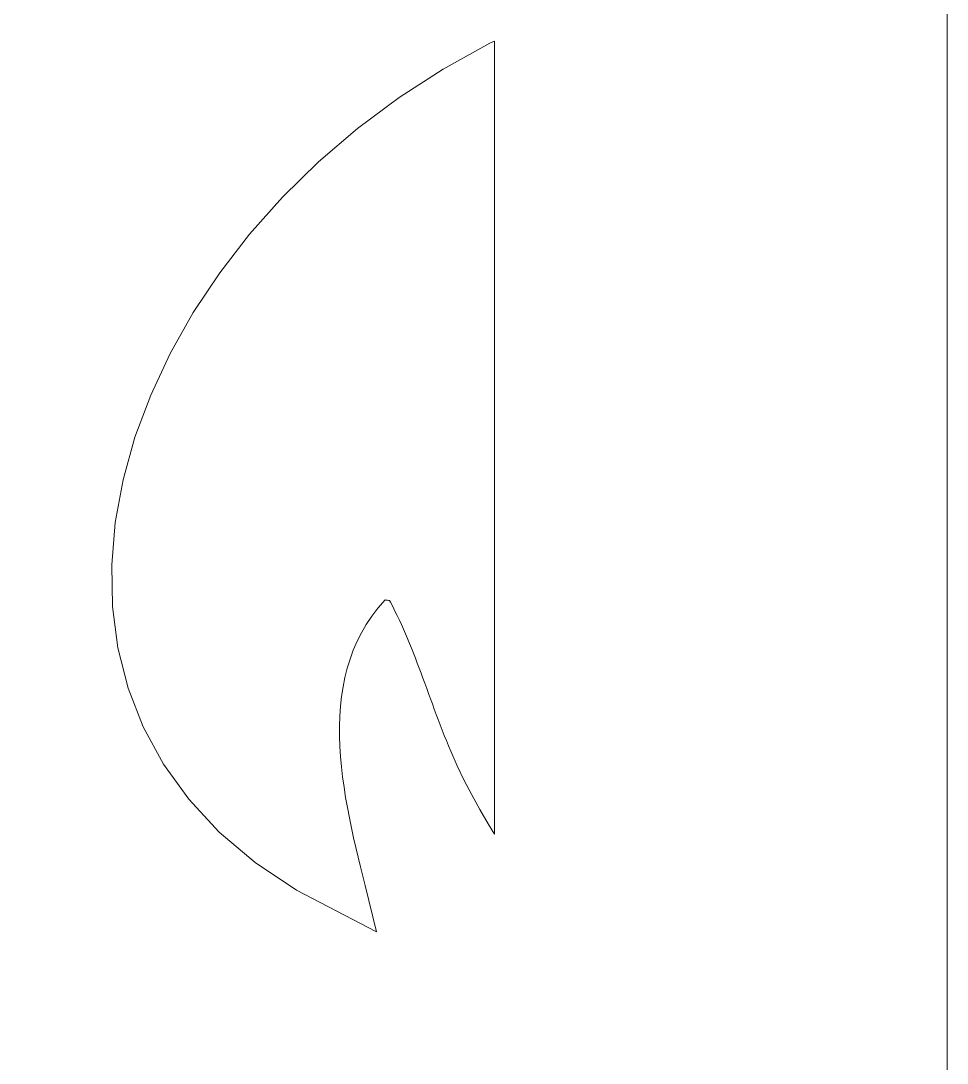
# Model space of a CAD drawing. Header units: centimetres. Extents: x -27.5 to -9.1, y -9.5 to -3.5.
# Drawn here: x -9.887 to -9.095, y -8.607 to -7.715 of the extents above; entities that cross this region are included whole.
import ezdxf

# ---------------------------------------------------------------- set-up
doc = ezdxf.new("R2010")
doc.units = ezdxf.units.CM
doc.header["$MEASUREMENT"] = 0
doc.layers.add('layer 1', color=7, linetype='Continuous')

msp = doc.modelspace()

# ---------------------------------------------------------------- linework, layer by layer
at = {"layer": 'layer 1', "color": 7, "lineweight": 9}
for points, knots in [([(-17.61788, -3.49494), (-17.61788, -3.49494), (-9.09457, -3.49494), (-9.09457, -3.49494), (-9.09457, -3.49494), (-9.09457, -3.49494), (-9.09457, -9.5), (-9.09457, -9.5), (-9.09457, -9.5), (-9.09457, -9.5), (-17.61788, -9.5), (-17.61788, -9.5), (-17.61788, -9.5), (-17.61788, -9.5), (-17.61788, -3.49494), (-17.61788, -3.49494)], [0, 0, 0, 0, 0.2, 0.2, 0.2, 0.2, 0.4, 0.4, 0.4, 0.4, 0.6, 0.6, 0.6, 0.6, 1, 1, 1, 1]), ([(-9.48199, -7.73219), (-9.48199, -7.73219), (-9.48594, -7.73403), (-9.48594, -7.73403), (-9.48594, -7.73403), (-9.48594, -7.73403), (-9.52588, -7.75614), (-9.52588, -7.75614), (-9.52588, -7.75614), (-9.52588, -7.75614), (-9.56371, -7.7806), (-9.56371, -7.7806), (-9.56371, -7.7806), (-9.56371, -7.7806), (-9.59931, -7.80719), (-9.59931, -7.80719), (-9.59931, -7.80719), (-9.59931, -7.80719), (-9.63258, -7.83571), (-9.63258, -7.83571), (-9.63258, -7.83571), (-9.63258, -7.83571), (-9.66339, -7.86594), (-9.66339, -7.86594), (-9.66339, -7.86594), (-9.66339, -7.86594), (-9.69162, -7.89767), (-9.69162, -7.89767), (-9.69162, -7.89767), (-9.69162, -7.89767), (-9.71715, -7.93068), (-9.71715, -7.93068), (-9.71715, -7.93068), (-9.71715, -7.93068), (-9.73986, -7.96478), (-9.73986, -7.96478), (-9.73986, -7.96478), (-9.73986, -7.96478), (-9.75963, -7.99976), (-9.75963, -7.99976), (-9.75963, -7.99976), (-9.75963, -7.99976), (-9.77633, -8.03542), (-9.77633, -8.03542), (-9.77633, -8.03542), (-9.77633, -8.03542), (-9.78983, -8.07153), (-9.78983, -8.07153), (-9.78983, -8.07153), (-9.78983, -8.07153), (-9.79999, -8.10792), (-9.79999, -8.10792), (-9.79999, -8.10792), (-9.79999, -8.10792), (-9.80667, -8.14435), (-9.80667, -8.14435), (-9.80667, -8.14435), (-9.80667, -8.14435), (-9.80973, -8.18063), (-9.80973, -8.18063), (-9.80973, -8.18063), (-9.80973, -8.18063), (-9.80901, -8.21653), (-9.80901, -8.21653), (-9.80901, -8.21653), (-9.80901, -8.21653), (-9.80437, -8.2518), (-9.80437, -8.2518), (-9.80437, -8.2518), (-9.80437, -8.2518), (-9.79564, -8.2862), (-9.79564, -8.2862), (-9.79564, -8.2862), (-9.79564, -8.2862), (-9.78271, -8.31947), (-9.78271, -8.31947), (-9.78271, -8.31947), (-9.78271, -8.31947), (-9.76545, -8.35131), (-9.76545, -8.35131), (-9.76545, -8.35131), (-9.76545, -8.35131), (-9.74377, -8.38146), (-9.74377, -8.38146), (-9.74377, -8.38146), (-9.74377, -8.38146), (-9.7176, -8.40965), (-9.7176, -8.40965), (-9.7176, -8.40965), (-9.7176, -8.40965), (-9.68689, -8.43564), (-9.68689, -8.43564), (-9.68689, -8.43564), (-9.68689, -8.43564), (-9.65156, -8.4592), (-9.65156, -8.4592), (-9.65156, -8.4592), (-9.65156, -8.4592), (-9.5829, -8.49512), (-9.5829, -8.49512), (-9.5829, -8.49512), (-9.5829, -8.49512), (-9.59281, -8.45531), (-9.59281, -8.45531), (-9.59281, -8.45531), (-9.59281, -8.45531), (-9.59478, -8.44739), (-9.59478, -8.44739), (-9.59478, -8.44739), (-9.59478, -8.44739), (-9.59678, -8.43932), (-9.59678, -8.43932), (-9.59678, -8.43932), (-9.59678, -8.43932), (-9.59877, -8.43112), (-9.59877, -8.43112), (-9.59877, -8.43112), (-9.59877, -8.43112), (-9.60074, -8.4228), (-9.60074, -8.4228), (-9.60074, -8.4228), (-9.60074, -8.4228), (-9.60266, -8.41437), (-9.60266, -8.41437), (-9.60266, -8.41437), (-9.60266, -8.41437), (-9.60452, -8.40586), (-9.60452, -8.40586), (-9.60452, -8.40586), (-9.60452, -8.40586), (-9.60629, -8.39726), (-9.60629, -8.39726), (-9.60629, -8.39726), (-9.60629, -8.39726), (-9.60794, -8.3886), (-9.60794, -8.3886), (-9.60794, -8.3886), (-9.60794, -8.3886), (-9.60947, -8.37989), (-9.60947, -8.37989), (-9.60947, -8.37989), (-9.60947, -8.37989), (-9.61084, -8.37115), (-9.61084, -8.37115), (-9.61084, -8.37115), (-9.61084, -8.37115), (-9.61204, -8.36239), (-9.61204, -8.36239), (-9.61204, -8.36239), (-9.61204, -8.36239), (-9.61305, -8.35363), (-9.61305, -8.35363), (-9.61305, -8.35363), (-9.61305, -8.35363), (-9.61384, -8.34488), (-9.61384, -8.34488), (-9.61384, -8.34488), (-9.61384, -8.34488), (-9.61439, -8.33616), (-9.61439, -8.33616), (-9.61439, -8.33616), (-9.61439, -8.33616), (-9.61469, -8.32749), (-9.61469, -8.32749), (-9.61469, -8.32749), (-9.61469, -8.32749), (-9.61471, -8.31887), (-9.61471, -8.31887), (-9.61471, -8.31887), (-9.61471, -8.31887), (-9.61445, -8.31033), (-9.61445, -8.31033), (-9.61445, -8.31033), (-9.61445, -8.31033), (-9.61387, -8.30188), (-9.61387, -8.30188), (-9.61387, -8.30188), (-9.61387, -8.30188), (-9.61296, -8.29352), (-9.61296, -8.29352), (-9.61296, -8.29352), (-9.61296, -8.29352), (-9.61171, -8.28529), (-9.61171, -8.28529), (-9.61171, -8.28529), (-9.61171, -8.28529), (-9.6101, -8.27719), (-9.6101, -8.27719), (-9.6101, -8.27719), (-9.6101, -8.27719), (-9.6081, -8.26922), (-9.6081, -8.26922), (-9.6081, -8.26922), (-9.6081, -8.26922), (-9.60571, -8.2614), (-9.60571, -8.2614), (-9.60571, -8.2614), (-9.60571, -8.2614), (-9.6029, -8.25373), (-9.6029, -8.25373), (-9.6029, -8.25373), (-9.6029, -8.25373), (-9.59966, -8.24623), (-9.59966, -8.24623), (-9.59966, -8.24623), (-9.59966, -8.24623), (-9.59597, -8.23889), (-9.59597, -8.23889), (-9.59597, -8.23889), (-9.59597, -8.23889), (-9.59179, -8.23172), (-9.59179, -8.23172), (-9.59179, -8.23172), (-9.59179, -8.23172), (-9.58712, -8.22471), (-9.58712, -8.22471), (-9.58712, -8.22471), (-9.58712, -8.22471), (-9.58191, -8.21789), (-9.58191, -8.21789), (-9.58191, -8.21789), (-9.58191, -8.21789), (-9.57575, -8.21078), (-9.57575, -8.21078), (-9.57575, -8.21078), (-9.57575, -8.21078), (-9.5751, -8.21087), (-9.5751, -8.21087), (-9.5751, -8.21087), (-9.5751, -8.21087), (-9.57372, -8.21102), (-9.57372, -8.21102), (-9.57372, -8.21102), (-9.57372, -8.21102), (-9.57248, -8.21114), (-9.57248, -8.21114), (-9.57248, -8.21114), (-9.57248, -8.21114), (-9.57202, -8.21119), (-9.57202, -8.21119), (-9.57202, -8.21119), (-9.57202, -8.21119), (-9.57112, -8.21283), (-9.57112, -8.21283), (-9.57112, -8.21283), (-9.57112, -8.21283), (-9.56914, -8.21654), (-9.56914, -8.21654), (-9.56914, -8.21654), (-9.56914, -8.21654), (-9.56722, -8.22029), (-9.56722, -8.22029), (-9.56722, -8.22029), (-9.56722, -8.22029), (-9.56533, -8.22411), (-9.56533, -8.22411), (-9.56533, -8.22411), (-9.56533, -8.22411), (-9.56348, -8.22798), (-9.56348, -8.22798), (-9.56348, -8.22798), (-9.56348, -8.22798), (-9.56167, -8.2319), (-9.56167, -8.2319), (-9.56167, -8.2319), (-9.56167, -8.2319), (-9.55989, -8.23586), (-9.55989, -8.23586), (-9.55989, -8.23586), (-9.55989, -8.23586), (-9.55814, -8.23988), (-9.55814, -8.23988), (-9.55814, -8.23988), (-9.55814, -8.23988), (-9.55642, -8.24394), (-9.55642, -8.24394), (-9.55642, -8.24394), (-9.55642, -8.24394), (-9.55472, -8.24804), (-9.55472, -8.24804), (-9.55472, -8.24804), (-9.55472, -8.24804), (-9.55304, -8.25219), (-9.55304, -8.25219), (-9.55304, -8.25219), (-9.55304, -8.25219), (-9.55138, -8.25637), (-9.55138, -8.25637), (-9.55138, -8.25637), (-9.55138, -8.25637), (-9.54974, -8.26059), (-9.54974, -8.26059), (-9.54974, -8.26059), (-9.54974, -8.26059), (-9.54811, -8.26484), (-9.54811, -8.26484), (-9.54811, -8.26484), (-9.54811, -8.26484), (-9.54649, -8.26912), (-9.54649, -8.26912), (-9.54649, -8.26912), (-9.54649, -8.26912), (-9.54489, -8.27344), (-9.54489, -8.27344), (-9.54489, -8.27344), (-9.54489, -8.27344), (-9.54328, -8.27779), (-9.54328, -8.27779), (-9.54328, -8.27779), (-9.54328, -8.27779), (-9.54168, -8.28216), (-9.54168, -8.28216), (-9.54168, -8.28216), (-9.54168, -8.28216), (-9.54007, -8.28655), (-9.54007, -8.28655), (-9.54007, -8.28655), (-9.54007, -8.28655), (-9.53846, -8.29096), (-9.53846, -8.29096), (-9.53846, -8.29096), (-9.53846, -8.29096), (-9.53684, -8.2954), (-9.53684, -8.2954), (-9.53684, -8.2954), (-9.53684, -8.2954), (-9.53521, -8.29985), (-9.53521, -8.29985), (-9.53521, -8.29985), (-9.53521, -8.29985), (-9.53357, -8.30431), (-9.53357, -8.30431), (-9.53357, -8.30431), (-9.53357, -8.30431), (-9.53191, -8.30879), (-9.53191, -8.30879), (-9.53191, -8.30879), (-9.53191, -8.30879), (-9.53022, -8.31328), (-9.53022, -8.31328), (-9.53022, -8.31328), (-9.53022, -8.31328), (-9.52852, -8.31777), (-9.52852, -8.31777), (-9.52852, -8.31777), (-9.52852, -8.31777), (-9.52678, -8.32227), (-9.52678, -8.32227), (-9.52678, -8.32227), (-9.52678, -8.32227), (-9.52502, -8.32678), (-9.52502, -8.32678), (-9.52502, -8.32678), (-9.52502, -8.32678), (-9.52322, -8.33128), (-9.52322, -8.33128), (-9.52322, -8.33128), (-9.52322, -8.33128), (-9.52138, -8.33579), (-9.52138, -8.33579), (-9.52138, -8.33579), (-9.52138, -8.33579), (-9.51947, -8.34037), (-9.51947, -8.34037), (-9.51947, -8.34037), (-9.51947, -8.34037), (-9.51398, -8.35281), (-9.51398, -8.35281), (-9.51398, -8.35281), (-9.51398, -8.35281), (-9.50799, -8.3653), (-9.50799, -8.3653), (-9.50799, -8.3653), (-9.50799, -8.3653), (-9.50154, -8.37777), (-9.50154, -8.37777), (-9.50154, -8.37777), (-9.50154, -8.37777), (-9.49467, -8.39019), (-9.49467, -8.39019), (-9.49467, -8.39019), (-9.49467, -8.39019), (-9.48739, -8.40258), (-9.48739, -8.40258), (-9.48739, -8.40258), (-9.48739, -8.40258), (-9.48199, -8.41127), (-9.48199, -8.41127), (-9.48199, -8.41127), (-9.48199, -8.41127), (-9.48199, -7.73219), (-9.48199, -7.73219)], [0, 0, 0, 0, 0.010101, 0.010101, 0.010101, 0.010101, 0.020202, 0.020202, 0.020202, 0.020202, 0.030303, 0.030303, 0.030303, 0.030303, 0.040404, 0.040404, 0.040404, 0.040404, 0.050505, 0.050505, 0.050505, 0.050505, 0.060606, 0.060606, 0.060606, 0.060606, 0.070707, 0.070707, 0.070707, 0.070707, 0.080808, 0.080808, 0.080808, 0.080808, 0.090909, 0.090909, 0.090909, 0.090909, 0.10101, 0.10101, 0.10101, 0.10101, 0.111111, 0.111111, 0.111111, 0.111111, 0.121212, 0.121212, 0.121212, 0.121212, 0.131313, 0.131313, 0.131313, 0.131313, 0.141414, 0.141414, 0.141414, 0.141414, 0.151515, 0.151515, 0.151515, 0.151515, 0.161616, 0.161616, 0.161616, 0.161616, 0.171717, 0.171717, 0.171717, 0.171717, 0.181818, 0.181818, 0.181818, 0.181818, 0.191919, 0.191919, 0.191919, 0.191919, 0.20202, 0.20202, 0.20202, 0.20202, 0.212121, 0.212121, 0.212121, 0.212121, 0.222222, 0.222222, 0.222222, 0.222222, 0.232323, 0.232323, 0.232323, 0.232323, 0.242424, 0.242424, 0.242424, 0.242424, 0.252525, 0.252525, 0.252525, 0.252525, 0.262626, 0.262626, 0.262626, 0.262626, 0.272727, 0.272727, 0.272727, 0.272727, 0.282828, 0.282828, 0.282828, 0.282828, 0.292929, 0.292929, 0.292929, 0.292929, 0.30303, 0.30303, 0.30303, 0.30303, 0.313131, 0.313131, 0.313131, 0.313131, 0.323232, 0.323232, 0.323232, 0.323232, 0.333333, 0.333333, 0.333333, 0.333333, 0.343434, 0.343434, 0.343434, 0.343434, 0.353535, 0.353535, 0.353535, 0.353535, 0.363636, 0.363636, 0.363636, 0.363636, 0.373737, 0.373737, 0.373737, 0.373737, 0.383838, 0.383838, 0.383838, 0.383838, 0.393939, 0.393939, 0.393939, 0.393939, 0.40404, 0.40404, 0.40404, 0.40404, 0.414141, 0.414141, 0.414141, 0.414141, 0.424242, 0.424242, 0.424242, 0.424242, 0.434343, 0.434343, 0.434343, 0.434343, 0.444444, 0.444444, 0.444444, 0.444444, 0.454545, 0.454545, 0.454545, 0.454545, 0.464646, 0.464646, 0.464646, 0.464646, 0.474747, 0.474747, 0.474747, 0.474747, 0.484848, 0.484848, 0.484848, 0.484848, 0.494949, 0.494949, 0.494949, 0.494949, 0.505051, 0.505051, 0.505051, 0.505051, 0.515152, 0.515152, 0.515152, 0.515152, 0.525253, 0.525253, 0.525253, 0.525253, 0.535354, 0.535354, 0.535354, 0.535354, 0.545455, 0.545455, 0.545455, 0.545455, 0.555556, 0.555556, 0.555556, 0.555556, 0.565657, 0.565657, 0.565657, 0.565657, 0.575758, 0.575758, 0.575758, 0.575758, 0.585859, 0.585859, 0.585859, 0.585859, 0.59596, 0.59596, 0.59596, 0.59596, 0.606061, 0.606061, 0.606061, 0.606061, 0.616162, 0.616162, 0.616162, 0.616162, 0.626263, 0.626263, 0.626263, 0.626263, 0.636364, 0.636364, 0.636364, 0.636364, 0.646465, 0.646465, 0.646465, 0.646465, 0.656566, 0.656566, 0.656566, 0.656566, 0.666667, 0.666667, 0.666667, 0.666667, 0.676768, 0.676768, 0.676768, 0.676768, 0.686869, 0.686869, 0.686869, 0.686869, 0.69697, 0.69697, 0.69697, 0.69697, 0.707071, 0.707071, 0.707071, 0.707071, 0.717172, 0.717172, 0.717172, 0.717172, 0.727273, 0.727273, 0.727273, 0.727273, 0.737374, 0.737374, 0.737374, 0.737374, 0.747475, 0.747475, 0.747475, 0.747475, 0.757576, 0.757576, 0.757576, 0.757576, 0.767677, 0.767677, 0.767677, 0.767677, 0.777778, 0.777778, 0.777778, 0.777778, 0.787879, 0.787879, 0.787879, 0.787879, 0.79798, 0.79798, 0.79798, 0.79798, 0.808081, 0.808081, 0.808081, 0.808081, 0.818182, 0.818182, 0.818182, 0.818182, 0.828283, 0.828283, 0.828283, 0.828283, 0.838384, 0.838384, 0.838384, 0.838384, 0.848485, 0.848485, 0.848485, 0.848485, 0.858586, 0.858586, 0.858586, 0.858586, 0.868687, 0.868687, 0.868687, 0.868687, 0.878788, 0.878788, 0.878788, 0.878788, 0.888889, 0.888889, 0.888889, 0.888889, 0.89899, 0.89899, 0.89899, 0.89899, 0.909091, 0.909091, 0.909091, 0.909091, 0.919192, 0.919192, 0.919192, 0.919192, 0.929293, 0.929293, 0.929293, 0.929293, 0.939394, 0.939394, 0.939394, 0.939394, 0.949495, 0.949495, 0.949495, 0.949495, 0.959596, 0.959596, 0.959596, 0.959596, 0.969697, 0.969697, 0.969697, 0.969697, 0.979798, 0.979798, 0.979798, 0.979798, 1, 1, 1, 1])]:
    msp.add_open_spline(points, degree=3, knots=knots, dxfattribs=at)

doc.saveas('drawing.dxf')
